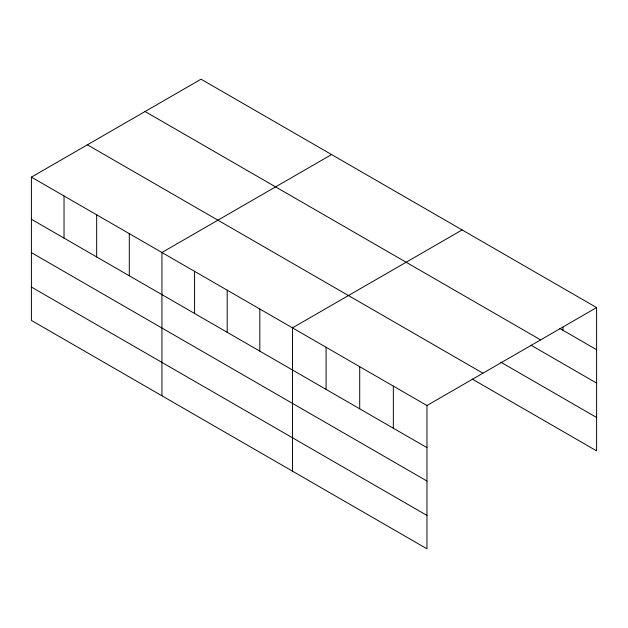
<?xml version="1.0" encoding="UTF-8"?>
<svg xmlns="http://www.w3.org/2000/svg" width="628" height="628" viewBox="0 0 628 628"><rect width="100%" height="100%" fill="white"/><g stroke="black" fill="none" stroke-linecap="round" stroke-linejoin="round"><path stroke-width="0.94" d="M426.962 481.024L426.962 405.515L31.4 177.135L31.4 320.429L426.962 548.801L426.962 481.024L31.4 252.652M472.193 379.037L596.6 450.865L596.6 307.571L201.039 79.199L31.4 177.135M331.576 154.559L161.938 252.503L161.938 395.789M462.114 229.927L292.467 327.863L292.467 471.157M426.962 405.515L596.6 307.571M559.619 328.35L596.6 349.702M145.06 111.517L540.622 339.889M531.037 345.227L596.6 383.08M500.775 362.152L596.6 417.479M87.378 144.817L482.94 373.189M31.4 219.266L426.962 447.638M31.4 287.043L426.962 515.423M562.978 327.345L562.978 330.289M393.34 386.102L393.34 428.225M359.711 366.689L359.711 408.82M326.089 347.276L326.089 389.407M259.835 309.023L259.835 351.154M227.203 290.183L227.203 332.314M194.57 271.343L194.57 313.474M129.297 233.663L129.297 275.786M96.665 214.823L96.665 256.946M64.032 195.975L64.032 238.106"/></g></svg>
